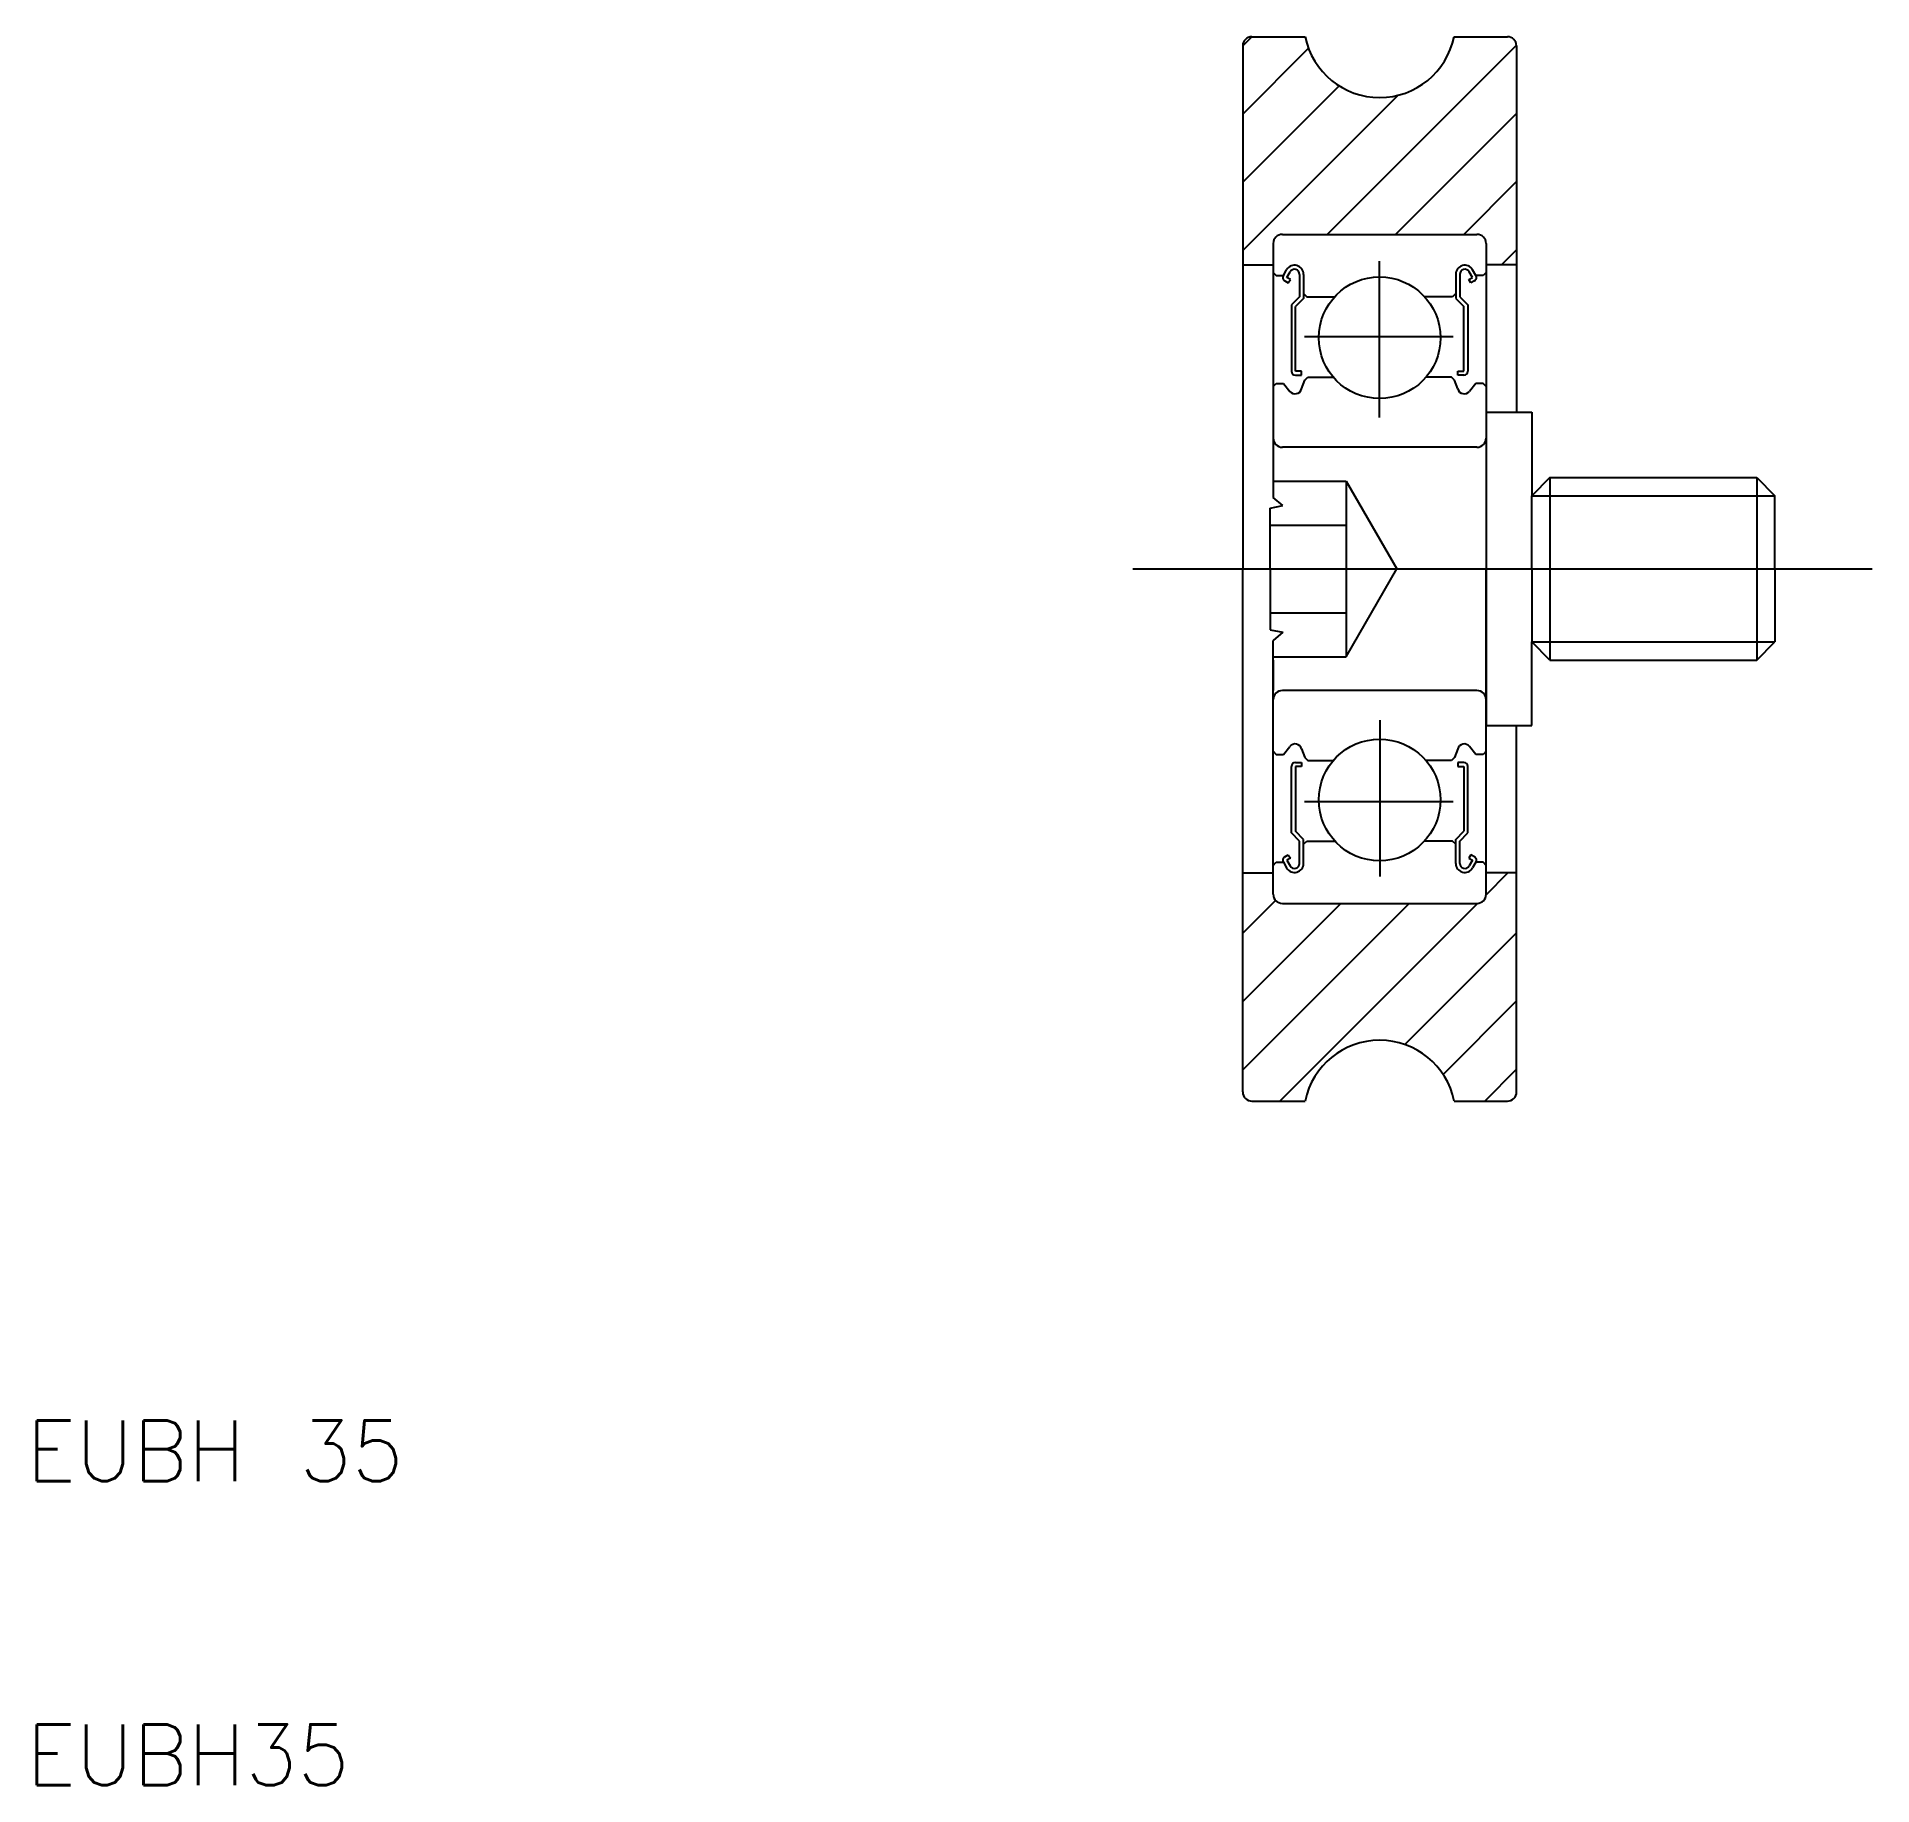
# Model space of a CAD drawing. Extents: x 10.3 to 70.7, y 10 to 67.5.
import ezdxf

# ---------------------------------------------------------------- set-up
doc = ezdxf.new("R2010")
doc.units = 0
doc.linetypes.add('CENTER', pattern=[50.8, 31.75, -6.35, 6.35, -6.35])
doc.linetypes.add('DASHED', pattern=[19.05, 12.7, -6.35])
doc.layers.get('0').update_dxf_attribs({"linetype": 'CONTINUOUS'})
doc.layers.add('CENTER', color=1, linetype='CENTER')
doc.styles.get("Standard").update_dxf_attribs({"font": 'txt.shx'})

msp = doc.modelspace()

# ---------------------------------------------------------------- linework, layer by layer
at = {"color": 3, "linetype": 'CONTINUOUS'}
for p, q in [((50, 67.201), (50.297, 67.5)), ((50, 64.957), (52.161, 67.118)), ((52.777, 60.999), (58.998, 67.222)), ((50, 62.712), (53.171, 65.883)), ((50, 60.467), (55.108, 65.575)), ((55.022, 60.999), (59, 64.979)), ((57.267, 60.999), (59, 62.734)), ((58.511, 60), (58.999, 60.488)), ((58, 39.279), (58.721, 40)), ((50, 38.016), (51.081, 39.096)), ((50, 35.771), (53.229, 39)), ((50, 33.526), (55.474, 39)), ((51.22, 32.5), (57.721, 39.001)), ((55.326, 34.36), (59.003, 38.037)), ((56.588, 33.377), (59.003, 35.792)), ((57.956, 32.5), (59.003, 33.547))]:
    msp.add_line(p, q, dxfattribs=at)
at = {"color": 7, "linetype": 'CONTINUOUS'}
for p, q in [((50, 67.201), (50, 50)), ((50.299, 67.5), (52.051, 67.5)), ((56.949, 67.5), (58.701, 67.5)), ((59, 67.201), (59, 55.151)), ((51.301, 61.001), (57.701, 61.001)), ((51.001, 60.701), (51, 52.349)), ((58.001, 60.701), (58.001, 50.001)), ((50, 60), (51.001, 60)), ((51.334, 59.651), (51.443, 59.834)), ((51.449, 59.584), (51.558, 59.768)), ((57.552, 59.584), (57.443, 59.768)), ((57.667, 59.651), (57.558, 59.834)), ((59, 60), (58.001, 60)), ((51.001, 59.751), (51.101, 59.651)), ((51.101, 59.651), (51.334, 59.651)), ((51.383, 59.468), (51.498, 59.402)), ((51.565, 59.517), (51.449, 59.584)), ((51.498, 59.402), (51.565, 59.517)), ((51.867, 59.685), (51.867, 58.951)), ((52.001, 59.685), (52.001, 58.895)), ((57.001, 59.685), (57.001, 58.895)), ((57.134, 59.685), (57.134, 58.951)), ((57.436, 59.517), (57.552, 59.584)), ((57.503, 59.402), (57.436, 59.517)), ((57.618, 59.468), (57.503, 59.402)), ((57.901, 59.651), (57.667, 59.651)), ((58.001, 59.751), (57.901, 59.651)), ((51.867, 58.951), (51.601, 58.684)), ((51.601, 58.684), (51.601, 56.499)), ((52.001, 58.895), (51.734, 58.629)), ((51.734, 56.499), (51.734, 58.629)), ((52.001, 59.051), (52.101, 58.951)), ((52.101, 58.951), (53.025, 58.951)), ((56.901, 58.951), (55.976, 58.951)), ((57.001, 59.051), (56.901, 58.951)), ((57.001, 58.895), (57.267, 58.629)), ((57.134, 58.951), (57.401, 58.684)), ((57.267, 56.499), (57.267, 58.629)), ((57.401, 58.684), (57.401, 56.499)), ((51.934, 56.499), (51.734, 56.499)), ((51.734, 56.366), (51.934, 56.366)), ((51.934, 56.366), (51.934, 56.499)), ((51.934, 55.917), (52.039, 56.207)), ((52.039, 56.207), (52.139, 56.301)), ((52.139, 56.301), (52.981, 56.301)), ((56.862, 56.301), (56.02, 56.301)), ((56.962, 56.207), (56.862, 56.301)), ((57.067, 55.917), (56.962, 56.207)), ((57.067, 56.366), (57.067, 56.499)), ((57.067, 56.499), (57.267, 56.499)), ((57.267, 56.366), (57.067, 56.366)), ((51.001, 56.001), (51.101, 56.101)), ((51.101, 56.101), (51.334, 56.101)), ((51.334, 56.101), (51.549, 55.838)), ((57.667, 56.101), (57.453, 55.838)), ((57.901, 56.101), (57.667, 56.101)), ((58.001, 56.001), (57.901, 56.101)), ((58.001, 55.151), (58.999, 55.151)), ((58.001, 55.151), (58.001, 44.851)), ((58.999, 55.151), (59.5, 55.151)), ((59.5, 55.151), (59.5, 52.4)), ((57.701, 54.001), (51.301, 54.001)), ((60.1, 53), (59.5, 52.4)), ((60.1, 53), (66.9, 53)), ((60.1, 53), (60.1, 47)), ((66.9, 53), (67.5, 52.4)), ((66.9, 53), (66.9, 47)), ((50.901, 51.999), (51.313, 52.079)), ((50.901, 50), (50.901, 51.999)), ((51.313, 52.079), (51, 52.349)), ((59.5, 50), (59.5, 52.4)), ((67.5, 50), (67.5, 52.4)), ((50, 32.799), (50, 50)), ((50.901, 50), (50.901, 47.999)), ((58.001, 39.301), (58.001, 50.001)), ((59.5, 50), (59.5, 47.6)), ((67.5, 50), (67.5, 47.6)), ((50.901, 47.999), (51.313, 47.918)), ((51.313, 47.918), (51.001, 47.65)), ((51.001, 46.999), (51.001, 47.65)), ((51.001, 39.299), (51.001, 47.65)), ((60.1, 47), (59.5, 47.6)), ((59.5, 44.851), (59.5, 47.6)), ((66.9, 47), (67.5, 47.6)), ((51.001, 46.999), (51.001, 46.005)), ((60.1, 47), (66.9, 47)), ((60.1, 47), (66.9, 47)), ((57.701, 46.001), (51.301, 46.001)), ((58.001, 44.851), (59.002, 44.851)), ((59.002, 44.851), (59.5, 44.851)), ((59.003, 32.799), (59.003, 44.851)), ((51.334, 43.901), (51.549, 44.163)), ((51.934, 44.084), (52.039, 43.795)), ((57.067, 44.084), (56.962, 43.795)), ((57.667, 43.901), (57.453, 44.163)), ((58.001, 44.651), (58.001, 44.651)), ((51.001, 44.001), (51.101, 43.901)), ((51.101, 43.901), (51.334, 43.901)), ((51.601, 41.317), (51.601, 43.502)), ((51.734, 43.636), (51.934, 43.636)), ((51.934, 43.502), (51.734, 43.502)), ((51.734, 43.502), (51.734, 41.372)), ((51.934, 43.636), (51.934, 43.502)), ((52.039, 43.795), (52.139, 43.701)), ((52.139, 43.701), (52.981, 43.701)), ((56.862, 43.701), (56.02, 43.701)), ((56.962, 43.795), (56.862, 43.701)), ((57.067, 43.636), (57.067, 43.502)), ((57.267, 43.636), (57.067, 43.636)), ((57.067, 43.502), (57.267, 43.502)), ((57.267, 43.502), (57.267, 41.372)), ((57.401, 41.317), (57.401, 43.502)), ((57.901, 43.901), (57.667, 43.901)), ((58.001, 44.001), (57.901, 43.901)), ((58.001, 41.976), (58.001, 41.976)), ((51.867, 41.051), (51.601, 41.317)), ((52.001, 41.106), (51.734, 41.372)), ((51.867, 40.316), (51.867, 41.051)), ((52.001, 40.316), (52.001, 41.106)), ((52.001, 40.951), (52.101, 41.051)), ((52.101, 41.051), (53.025, 41.051)), ((56.901, 41.051), (55.976, 41.051)), ((57.001, 40.951), (56.901, 41.051)), ((57.001, 41.106), (57.267, 41.372)), ((57.001, 40.316), (57.001, 41.106)), ((57.134, 41.051), (57.401, 41.317)), ((57.134, 40.316), (57.134, 41.051)), ((51.383, 40.533), (51.498, 40.599)), ((51.565, 40.484), (51.449, 40.417)), ((51.498, 40.599), (51.565, 40.484)), ((57.503, 40.599), (57.436, 40.484)), ((57.436, 40.484), (57.552, 40.417)), ((57.618, 40.533), (57.503, 40.599)), ((50, 40), (51.001, 40)), ((51.001, 40.251), (51.101, 40.351)), ((51.101, 40.351), (51.334, 40.351)), ((51.334, 40.351), (51.443, 40.167)), ((51.449, 40.417), (51.558, 40.233)), ((57.552, 40.417), (57.443, 40.233)), ((57.667, 40.351), (57.558, 40.167)), ((57.901, 40.351), (57.667, 40.351)), ((58.001, 40.251), (57.901, 40.351)), ((59.003, 40), (58.001, 40)), ((51.301, 39.001), (57.701, 39.001)), ((50.299, 32.5), (52.052, 32.5)), ((56.951, 32.5), (58.704, 32.5))]:
    msp.add_line(p, q, dxfattribs=at)
at = {"color": 3, "linetype": 'DASHED'}
for p, q in [((51, 52.887), (53.4, 52.887)), ((53.4, 52.887), (55.067, 50)), ((53.4, 52.887), (53.4, 47.113)), ((50.901, 51.442), (53.4, 51.442)), ((53.4, 47.113), (55.067, 50)), ((50.901, 48.556), (53.4, 48.556)), ((51.001, 47.113), (53.4, 47.113))]:
    msp.add_line(p, q, dxfattribs=at)
at = {"color": 3}
for p, q in [((59.5, 52.4), (67.5, 52.4)), ((59.5, 47.6), (67.5, 47.6))]:
    msp.add_line(p, q, dxfattribs=at)
at = {"color": 7, "linetype": 'CONTINUOUS'}
for centre in [(54.501, 57.601), (54.501, 42.401)]:
    msp.add_circle(centre, 2, dxfattribs=at)
for centre, radius, start, end in [((50.299, 67.201), 0.299, 90, 180), ((54.5, 68), 2.5, 191.53696, 348.46304), ((58.701, 67.201), 0.299, 0, 90), ((51.301, 60.701), 0.3, 90, 180), ((57.701, 60.701), 0.3, 0, 90), ((51.702, 59.685), 0.299, 0, 150.00017), ((51.702, 59.685), 0.166, 0, 150.00436), ((57.3, 59.685), 0.299, 29.99983, 180), ((57.3, 59.685), 0.166, 29.99564, 180), ((51.449, 59.584), 0.133, 149.9969, 240.00125), ((57.552, 59.584), 0.133, 299.99875, 30.0031), ((51.734, 56.499), 0.133, 180.00005, 270.00003), ((57.267, 56.499), 0.133, 269.99997, 359.99995), ((51.72, 55.982), 0.224, 220.00096, 343.1517), ((57.281, 55.982), 0.224, 196.8483, 319.99904), ((51.301, 54.301), 0.3, 180, 270), ((57.701, 54.301), 0.3, 270, 0), ((51.301, 45.701), 0.3, 90, 180), ((57.701, 45.701), 0.3, 0, 90), ((51.72, 44.019), 0.224, 16.8483, 139.99904), ((57.281, 44.019), 0.224, 40.00096, 163.1517), ((51.734, 43.502), 0.133, 89.99997, 179.99995), ((57.267, 43.502), 0.133, 0.00005, 90.00003), ((51.449, 40.417), 0.133, 119.99875, 210.0031), ((57.552, 40.417), 0.133, 329.9969, 60.00125), ((51.702, 40.316), 0.299, 209.99983, 0), ((51.702, 40.316), 0.166, 209.99564, 0), ((57.3, 40.316), 0.299, 180, 330.00017), ((57.3, 40.316), 0.166, 180, 330.00436), ((51.301, 39.301), 0.3, 180, 270), ((57.701, 39.301), 0.3, 270, 0), ((54.501, 32), 2.5, 11.53696, 168.46304), ((50.299, 32.799), 0.299, 179.99005, 270.02403), ((58.704, 32.799), 0.299, 269.97597, 0.00995)]:
    msp.add_arc(centre, radius, start, end, dxfattribs=at)
at = {"layer": 'CENTER', "color": 1, "linetype": 'CENTER'}
for p, q in [((54.5, 54.982), (54.5, 60.121)), ((52.027, 57.647), (56.916, 57.647)), ((46.38, 50), (70.7, 50)), ((54.503, 45.02), (54.503, 39.881)), ((52.027, 42.353), (56.916, 42.353))]:
    msp.add_line(p, q, dxfattribs=at)

# ---------------------------------------------------------------- texts
at = {"color": 7, "linetype": 'CONTINUOUS'}
for s, p in [('EUBH 35', (10, 20)), ('EUBH35', (10, 10))]:
    msp.add_text(s, height=2, dxfattribs=at).set_placement(p)

doc.saveas('drawing.dxf')
